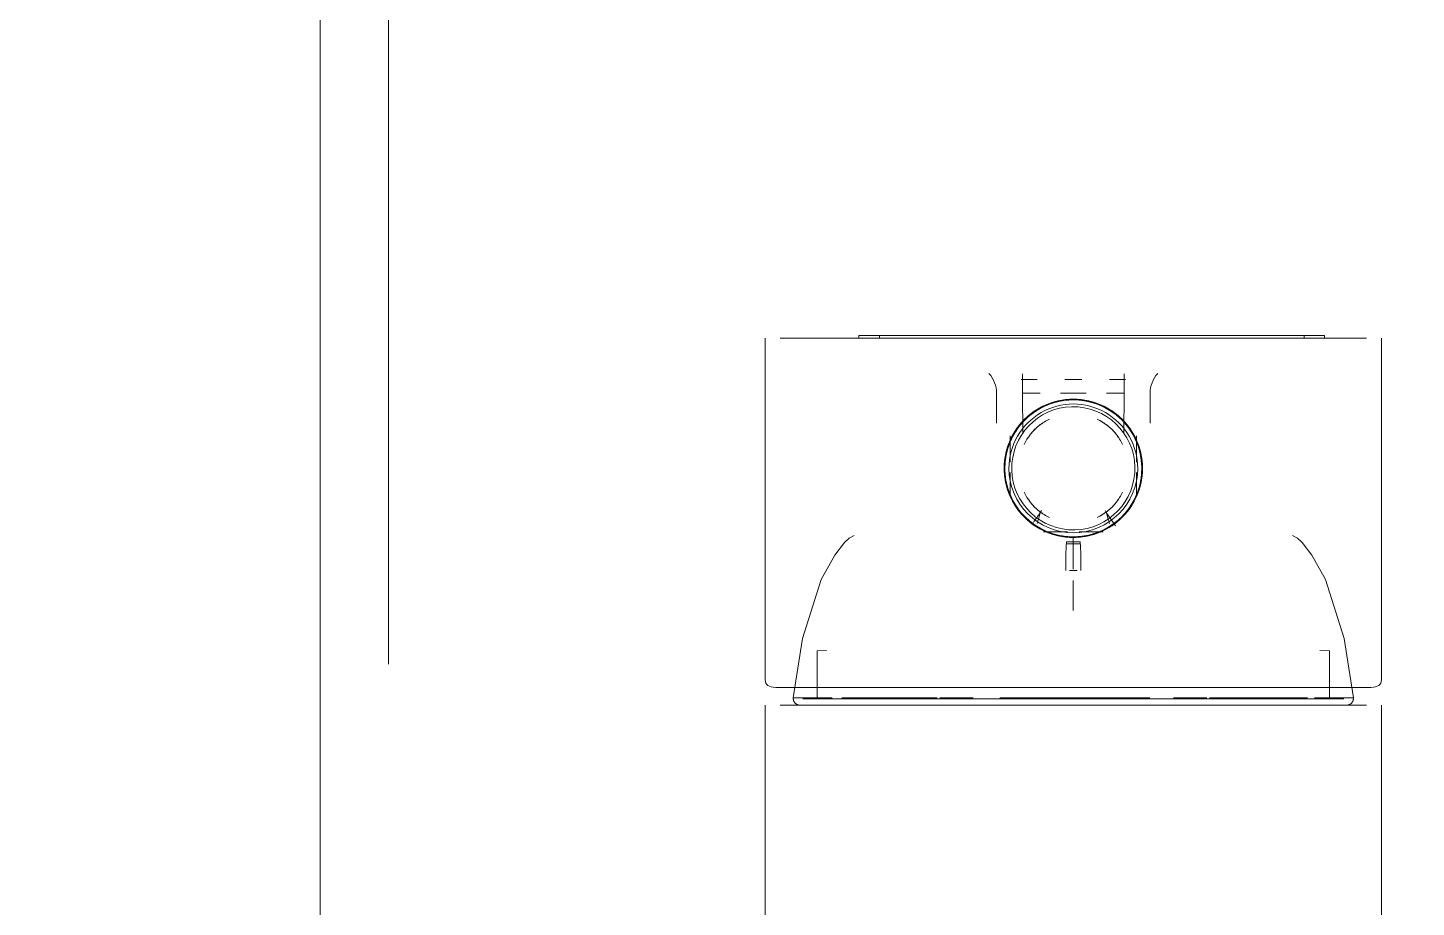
# Model space of a CAD drawing. Header units: millimetres. Extents: x -11245 to 24889, y -43080 to -3800.
# Drawn here: x -7421 to -7319.6, y -15152.4 to -15088.2 of the extents above; entities that cross this region are included whole.
import ezdxf

# ---------------------------------------------------------------- set-up
doc = ezdxf.new("R2010")
doc.units = ezdxf.units.MM
for name, color, linetype, lineweight in [('A-GENM', 13, 'Continuous', 9), ('A-GLAZ', 151, 'Continuous', 9), ('G-IMPT', 8, 'Continuous', 9)]:
    doc.layers.add(name, color=color, linetype=linetype, lineweight=lineweight)
pattern_1 = [(270, (17889.65, -7594.62), (203.2, -812.8), [33.528, -576.072, 33.528, -3827.272]), (270, (17889.65, -7594.62), (203.2, -812.8), [-643.128, -576.072, 33.528, -1185.672, -2032]), (270, (17889.65, -7594.62), (203.2, -812.8), [-2438.4, 33.528, -576.072, 33.528, -1388.872]), (270, (17889.65, -7594.62), (203.2, -812.8), [-3081.528, -372.872, 33.528, -982.472]), (30, (17991.25, -7899.42), (602.3054, 582.3764), [33.528, -576.072, 33.528, -3827.272]), (30, (17991.25, -7899.42), (602.3054, 582.3764), [-643.128, -576.072, 33.528, -1185.672, -2032]), (30, (17991.25, -7899.42), (602.3054, 582.3764), [-2438.4, 33.528, -576.072, 33.528, -1388.872]), (30, (17991.25, -7899.42), (602.3054, 582.3764), [-3081.528, -372.872, 33.528, -982.472]), (150, (18397.65, -8001.02), (-805.5054, 230.4236), [33.528, -576.072, 33.528, -3827.272]), (150, (18397.65, -8001.02), (-805.5054, 230.4236), [-643.128, -576.072, 33.528, -1185.672, -2032]), (150, (18397.65, -8001.02), (-805.5054, 230.4236), [-2438.4, 33.528, -576.072, 33.528, -1388.872]), (150, (18397.65, -8001.02), (-805.5054, 230.4236), [-3081.528, -372.872, 33.528, -982.472])]

# ---------------------------------------------------------------- blocks, each defined once
blk = doc.blocks.new('CRT_JAN_Correr_Vidro e Madeira_4 Folhas - 220x90 cm p 120-4292420-PONTOS HIDRÁULICOS TÉRREO')
at = {"layer": 'A-GLAZ'}
blk.add_line((541.81, 240), (36.81, 240), dxfattribs=at)
blk = doc.blocks.new('CRT_MGN_COZ_Fogão a lenha completo - CRT_MGN_COZ_Fogão a lenha completo-5005769-PONTOS HIDRÁULICOS TÉRREO')
at = {"layer": 'A-GENM'}
h = blk.add_hatch(dxfattribs=at)
h.set_pattern_fill('FP_4', color=256, style=0, pattern_type=2)
h.set_pattern_definition(pattern_1)
h.paths.add_polyline_path([(1410, -278.26), (1410, -340), (4000, -340), (4000, 350), (1410, 350), (1410, -98.09)])
h.paths.add_polyline_path([(2256.92, 82.07), (2257.89, 154.75), (2260.73, 164.13), (2265.35, 172.78), (2271.57, 180.36), (2281.92, 188.3), (2297.17, 194.04), (2306.92, 195), (3106.68, 194.04), (3116.06, 191.19), (3124.7, 186.57), (3132.28, 180.36), (3140.23, 170), (3145.96, 154.75), (3146.92, 145), (3145.96, -154.75), (3143.12, -164.13), (3138.5, -172.78), (3132.28, -180.36), (3121.92, -188.3), (3106.68, -194.04), (3096.92, -195), (2713.98, -195), (2714.86, -227.48), (2752, -228.6), (2752, -271.4), (2715.49, -272.5), (2704.47, -271.8), (2700, -271.4), (2691.64, -270.38), (2681.51, -262.34), (2677.61, -249.66), (2683.06, -235.86), (2686.51, -233.22), (2684.53, -195), (2297.17, -194.04), (2287.79, -191.19), (2279.15, -186.57), (2271.57, -180.36), (2263.62, -170), (2257.89, -154.75), (2256.92, -145), (2256.92, -90)])
h.paths.add_polyline_path([(2690.34, -257.95), (2692.31, -259.77), (2690.54, -258.19)])
h.paths.add_polyline_path([(2707.49, -259.85), (2709.77, -257.69), (2708.06, -259.2), (2707.5, -259.82)])
h.paths.add_polyline_path([(2711.85, -251.67), (2712.61, -250.83), (2712.11, -251.06)])
h.paths.add_polyline_path([(2752.46, -243.39), (2753.3, -228.27), (2753.85, -227.5), (2778.8, -228.6), (2778.8, -271.4), (2753.3, -271.4), (2752.46, -243.61)])
h.paths.add_polyline_path([(2775.92, -243.86), (2776.8, -243.95), (2776.13, -243.83)])
h.paths.add_polyline_path([(2777.69, -250), (2778.8, -250), (2778.8, -248.35)])
h.paths.add_polyline_path([(2776.53, -246.31), (2776.8, -247.14), (2776.8, -246.35)])
h.paths.add_polyline_path([(2776.8, -251.42), (2776.8, -251.87), (2778.12, -251.57)])
at = {"layer": 'G-IMPT'}
for p, q in [((3096.92, -195), (2713.98, -195)), ((2752, -227.5), (2725, -227.5)), ((2778.8, -227.5), (2753.87, -227.5)), ((2752, -228.6), (2752, -250)), ((2753.3, -250), (2753.3, -228.27)), ((2778.8, -228.6), (2778.8, -250)), ((2753.3, -235.55), (2753.3, -230.03)), ((2755.96, -231.3), (2752.46, -231.3)), ((2756, -231.98), (2755.96, -231.3)), ((2778.8, -234.35), (2779, -234.35)), ((2778.8, -234.35), (2779, -234.35)), ((2779, -235.84), (2778.8, -235.84)), ((2779, -235.84), (2779, -266.86)), ((2752.46, -250), (2752.46, -236.78)), ((2753.3, -246.85), (2753.3, -239.31)), ((2772.61, -244.4), (2774.81, -244.4)), ((2752.46, -245.33), (2752.46, -250)), ((2767.25, -245.4), (2768.99, -245.4)), ((2769.75, -245.4), (2771.68, -245.4)), ((2771.81, -246.32), (2774.8, -246.29)), ((2774.8, -246.29), (2776.21, -246.29)), ((2774.8, -247.59), (2774.8, -246.29)), ((2775.8, -247.37), (2775.8, -246.18)), ((2764.67, -249.58), (2764.67, -247.82)), ((2778.8, -251.65), (2778.8, -248.35)), ((2774.8, -250.94), (2774.8, -249.06)), ((2752, -250), (2752, -271.4)), ((2752.46, -250), (2752.46, -254.67)), ((2752.46, -263.22), (2752.46, -250)), ((2753.3, -271.73), (2753.3, -250)), ((2761.84, -250), (2761.84, -249.72)), ((2761.84, -250.28), (2761.84, -250)), ((2775.8, -250.61), (2775.8, -249.39)), ((2778.8, -250), (2778.8, -271.4)), ((2764.67, -252.18), (2764.67, -250.42)), ((2765.09, -253.09), (2766.08, -252.4)), ((2766.23, -252.33), (2766.08, -252.4)), ((2774.8, -253.71), (2774.8, -252.41)), ((2753.3, -260.69), (2753.3, -253.15)), ((2775.8, -253.82), (2775.8, -252.63)), ((2774.8, -253.71), (2771.81, -253.68)), ((2776.21, -253.71), (2774.8, -253.71)), ((2767.25, -254.6), (2768.99, -254.6)), ((2769.75, -254.6), (2771.68, -254.6)), ((2774.81, -255.6), (2772.61, -255.6)), ((2753.3, -269.97), (2753.3, -264.45)), ((2778.8, -266.86), (2779, -266.86)), ((2755.96, -268.7), (2756, -268)), ((2778.8, -268.35), (2779, -268.35)), ((2778.8, -268.35), (2779, -268.35)), ((2752.46, -268.7), (2755.96, -268.7)), ((2725, -272.5), (2752, -272.5)), ((2753.87, -272.5), (2778.8, -272.5))]:
    blk.add_line(p, q, dxfattribs=at)
at = {"layer": 'G-IMPT', "flags": 128}
for points in [[(2752, -230.05), (2752, -230.03), (2752, -230.01), (2752, -229.99), (2752.01, -229.97), (2752.01, -229.95), (2752.01, -229.93), (2752.02, -229.91), (2752.03, -229.89), (2752.03, -229.87), (2752.04, -229.85), (2752.05, -229.84), (2752.06, -229.82), (2752.07, -229.8), (2752.08, -229.78), (2752.09, -229.77), (2752.1, -229.75), (2752.11, -229.73), (2752.12, -229.72), (2752.14, -229.7), (2752.15, -229.69), (2752.17, -229.68), (2752.18, -229.66), (2752.2, -229.65), (2752.21, -229.64), (2752.23, -229.63), (2752.25, -229.62), (2752.26, -229.61), (2752.28, -229.6), (2752.3, -229.59), (2752.32, -229.58), (2752.34, -229.58), (2752.36, -229.57), (2752.38, -229.56), (2752.4, -229.56), (2752.42, -229.56), (2752.43, -229.55), (2752.45, -229.55), (2752.47, -229.55), (2752.49, -229.55), (2752.51, -229.55), (2752.53, -229.55), (2752.55, -229.55)], [(2752, -230.67), (2752, -230.49), (2752, -230.34), (2752, -230.22), (2752, -230.13), (2752, -230.07), (2752, -230.05)], [(2752, -230.05), (2752, -230.06), (2752, -230.11), (2752, -230.19), (2752, -230.3), (2752, -230.45), (2752, -230.62), (2752, -230.83), (2752, -231.06), (2752, -231.33), (2752, -231.62), (2752, -231.95), (2752, -232.3), (2752, -232.69), (2752, -233.1), (2752, -233.53), (2752, -234), (2752, -234.49), (2752, -235), (2752, -235.54), (2752, -236.1), (2752, -236.68), (2752, -237.29), (2752, -237.91), (2752, -238.56), (2752, -239.22), (2752, -239.9), (2752, -240.6), (2752, -241.31), (2752, -242.03), (2752, -242.77), (2752, -243.52), (2752, -244.28), (2752, -245.05), (2752, -245.83), (2752, -246.61), (2752, -247.4), (2752, -248.19), (2752, -248.99), (2752, -249.78), (2752, -250)], [(2764.4, -234), (2764.19, -233.64), (2763.89, -233.3), (2762.97, -232.58), (2761.18, -231.59), (2756.88, -230.23), (2752.55, -229.55)], [(2774.3, -249.88), (2774.29, -249.68), (2774.27, -249.48), (2774.25, -249.28), (2774.22, -249.09), (2774.18, -248.89), (2774.13, -248.7), (2774.07, -248.5), (2774.01, -248.31), (2773.94, -248.13), (2773.86, -247.94), (2773.77, -247.76), (2773.68, -247.59), (2773.58, -247.41), (2773.47, -247.24), (2773.36, -247.08), (2773.24, -246.92), (2773.11, -246.76), (2772.98, -246.61), (2772.84, -246.47), (2772.7, -246.33), (2772.55, -246.2), (2772.39, -246.07), (2772.23, -245.95), (2772.07, -245.84), (2771.9, -245.73), (2771.73, -245.63), (2771.55, -245.54), (2771.37, -245.45), (2771.19, -245.37), (2771, -245.3), (2770.81, -245.23), (2770.62, -245.18), (2770.42, -245.13), (2770.23, -245.09), (2770.03, -245.05), (2769.83, -245.03), (2769.63, -245.01), (2769.43, -245), (2769.23, -245), (2769.03, -245.01), (2768.84, -245.02), (2768.64, -245.04), (2768.44, -245.07), (2768.24, -245.11), (2768.05, -245.16), (2767.86, -245.21), (2767.67, -245.27), (2767.48, -245.34), (2767.29, -245.42), (2767.11, -245.5), (2766.93, -245.6), (2766.76, -245.69), (2766.59, -245.8), (2766.42, -245.91), (2766.26, -246.03), (2766.11, -246.15), (2765.95, -246.28), (2765.81, -246.42), (2765.67, -246.56), (2765.53, -246.71), (2765.4, -246.87), (2765.28, -247.02), (2765.17, -247.19), (2765.06, -247.35), (2764.96, -247.53), (2764.86, -247.7), (2764.77, -247.88), (2764.69, -248.06), (2764.62, -248.25), (2764.55, -248.44), (2764.49, -248.63), (2764.44, -248.82), (2764.4, -249.02), (2764.36, -249.21), (2764.33, -249.41), (2764.32, -249.61), (2764.3, -249.81), (2764.3, -250.01), (2764.3, -250.06)], [(2752, -250), (2752, -250.8), (2752, -251.59), (2752, -252.39), (2752, -253.18), (2752, -253.96), (2752, -254.74), (2752, -255.51), (2752, -256.28), (2752, -257.03), (2752, -257.77), (2752, -258.5), (2752, -259.21), (2752, -259.91), (2752, -260.6), (2752, -261.27), (2752, -261.92), (2752, -262.55), (2752, -263.16), (2752, -263.75), (2752, -264.31), (2752, -264.86), (2752, -265.38), (2752, -265.87), (2752, -266.34), (2752, -266.79), (2752, -267.21), (2752, -267.6), (2752, -267.96), (2752, -268.29), (2752, -268.6), (2752, -268.87), (2752, -269.11), (2752, -269.33), (2752, -269.51), (2752, -269.66), (2752, -269.78), (2752, -269.87), (2752, -269.93), (2752, -269.95)], [(2763.79, -249.5), (2763.79, -250), (2763.79, -250.5)], [(2764.3, -250.12), (2764.31, -250.32), (2764.33, -250.52), (2764.35, -250.72), (2764.38, -250.91), (2764.42, -251.11), (2764.47, -251.3), (2764.53, -251.5), (2764.59, -251.69), (2764.66, -251.87), (2764.74, -252.06), (2764.83, -252.24), (2764.92, -252.41), (2765.02, -252.59), (2765.13, -252.76), (2765.24, -252.92), (2765.36, -253.08), (2765.49, -253.24), (2765.62, -253.39), (2765.76, -253.53), (2765.9, -253.67), (2766.05, -253.8), (2766.21, -253.93), (2766.37, -254.05), (2766.53, -254.16), (2766.7, -254.27), (2766.87, -254.37), (2767.05, -254.46), (2767.23, -254.55), (2767.41, -254.63), (2767.6, -254.7), (2767.79, -254.77), (2767.98, -254.82), (2768.18, -254.87), (2768.37, -254.91), (2768.57, -254.95), (2768.77, -254.97), (2768.97, -254.99), (2769.17, -255), (2769.37, -255), (2769.57, -254.99), (2769.76, -254.98), (2769.96, -254.96), (2770.16, -254.93), (2770.36, -254.89), (2770.55, -254.84), (2770.74, -254.79), (2770.93, -254.73), (2771.12, -254.66), (2771.31, -254.58), (2771.49, -254.5), (2771.67, -254.4), (2771.84, -254.31), (2772.01, -254.2), (2772.18, -254.09), (2772.34, -253.97), (2772.49, -253.85), (2772.65, -253.72), (2772.79, -253.58), (2772.93, -253.44), (2773.07, -253.29), (2773.2, -253.13), (2773.32, -252.98), (2773.43, -252.81), (2773.54, -252.65), (2773.64, -252.47), (2773.74, -252.3), (2773.83, -252.12), (2773.91, -251.94), (2773.98, -251.75), (2774.05, -251.56), (2774.11, -251.37), (2774.16, -251.18), (2774.2, -250.98), (2774.24, -250.79), (2774.27, -250.59), (2774.28, -250.39), (2774.3, -250.19), (2774.3, -249.99), (2774.3, -249.94)], [(2764.4, -266), (2764.19, -266.36), (2763.89, -266.7), (2762.97, -267.42), (2761.18, -268.41), (2756.88, -269.77), (2752.55, -270.45)], [(2752, -269.95), (2752, -269.94), (2752, -269.89), (2752, -269.81), (2752, -269.7), (2752, -269.55), (2752, -269.38)], [(2752.55, -270.45), (2752.53, -270.45), (2752.51, -270.45), (2752.49, -270.45), (2752.47, -270.45), (2752.45, -270.45), (2752.43, -270.45), (2752.41, -270.44), (2752.39, -270.44), (2752.37, -270.43), (2752.35, -270.43), (2752.33, -270.42), (2752.31, -270.42), (2752.29, -270.41), (2752.28, -270.4), (2752.26, -270.39), (2752.24, -270.38), (2752.22, -270.37), (2752.21, -270.36), (2752.19, -270.34), (2752.18, -270.33), (2752.16, -270.32), (2752.15, -270.31), (2752.13, -270.29), (2752.12, -270.28), (2752.11, -270.26), (2752.09, -270.24), (2752.08, -270.23), (2752.07, -270.21), (2752.06, -270.19), (2752.05, -270.18), (2752.04, -270.16), (2752.04, -270.14), (2752.03, -270.12), (2752.02, -270.1), (2752.02, -270.08), (2752.01, -270.06), (2752.01, -270.04), (2752.01, -270.02), (2752, -270), (2752, -269.98), (2752, -269.96), (2752, -269.95)]]:
    blk.add_lwpolyline(points, dxfattribs=at)
at = {"layer": 'G-IMPT'}
for radius, start, end in [(5.05, 90, 270), (5, 0.6846, 180), (4.7, 90, 270), (5, 90, 102.8571), (5.05, 270, 90), (5, 0, 90), (4.7, 270, 90), (4.5, 1.3693, 181.3693), (5, 167.1429, 180), (5, 181.3693, 0.6846), (5, 180, 192.8571), (4.5, 181.3693, 1.3693), (5, 270, 360), (5, 257.1429, 270)]:
    blk.add_arc((2769.3, -250), radius, start, end, dxfattribs=at)
for centre, major_axis, ratio, start_param, end_param in [((2761.8, -249.5), (-2, 0), 0.026221, 3.21501, 4.691115), ((2706.65, -250), (0, 114.55), 0.5, 4.707974, 4.716804), ((2761.8, -250.5), (2, 0), 0.026221, 4.733663, 6.209768)]:
    blk.add_ellipse(centre, major_axis=major_axis, ratio=ratio, start_param=start_param, end_param=end_param, dxfattribs=at)
for points in [[(2753.3, -228.27), (2753.3, -227.76), (2753.49, -227.51), (2753.85, -227.5)], [(2752.55, -232.38), (2752.55, -231.91), (2752.55, -231.09), (2752.55, -230.23), (2752.55, -229.68), (2752.55, -229.48), (2752.55, -229.68), (2752.55, -230.23), (2752.55, -231.09), (2752.55, -231.91), (2752.55, -232.38)], [(2779, -234.35), (2779, -234.35), (2779, -234.94), (2779, -235.84)], [(2779, -235.84), (2779, -234.94), (2779, -234.35), (2779, -234.35)], [(2774.81, -244.4), (2775.28, -244.39), (2775.84, -244.2), (2776.22, -243.84)], [(2752.46, -250), (2752.46, -248.64), (2752.46, -247.22), (2752.46, -245.8)], [(2765.7, -248.26), (2765.83, -247.99), (2766.15, -247.48), (2766.79, -246.85), (2767.3, -246.53), (2767.56, -246.4)], [(2772.9, -248.26), (2772.77, -247.99), (2772.45, -247.48), (2771.81, -246.85), (2771.3, -246.53), (2771.04, -246.4)], [(2765.27, -247.36), (2765.52, -247.43), (2765.8, -247.51), (2766.08, -247.6)], [(2766.23, -247.67), (2766.18, -247.65), (2766.13, -247.63), (2766.08, -247.6)], [(2763.79, -249.5), (2763.8, -249.5), (2763.83, -249.5), (2763.89, -249.49), (2763.93, -249.49)], [(2763.93, -250.51), (2763.89, -250.51), (2763.83, -250.5), (2763.8, -250.5), (2763.79, -250.5)], [(2766.08, -252.4), (2765.8, -252.49), (2765.52, -252.57), (2765.27, -252.64)], [(2767.56, -253.6), (2767.29, -253.47), (2766.78, -253.15), (2766.15, -252.51), (2765.83, -252), (2765.7, -251.74)], [(2771.04, -253.6), (2771.31, -253.47), (2771.82, -253.15), (2772.45, -252.51), (2772.77, -252), (2772.9, -251.74)], [(2776.22, -256.16), (2775.84, -255.8), (2775.28, -255.61), (2774.81, -255.6)], [(2752.55, -267.62), (2752.55, -268.09), (2752.55, -268.91), (2752.55, -269.77), (2752.55, -270.32), (2752.55, -270.52), (2752.55, -270.32), (2752.55, -269.77), (2752.55, -268.91), (2752.55, -268.09), (2752.55, -267.62)], [(2779, -268.35), (2779, -268.35), (2779, -267.76), (2779, -266.86)], [(2779, -266.86), (2779, -267.76), (2779, -268.35), (2779, -268.35)], [(2753.85, -272.5), (2753.49, -272.49), (2753.3, -272.24), (2753.3, -271.73)]]:
    blk.add_open_spline(points, degree=3, dxfattribs=at)
for points, knots in [([(2752.46, -236.67), (2752.46, -236.56), (2752.46, -235.92), (2752.46, -234.84), (2752.46, -233.54), (2752.46, -232.06), (2752.46, -230.79), (2752.46, -230.09), (2752.46, -230.38), (2752.46, -231.36), (2752.46, -232.81), (2752.46, -234.8), (2752.46, -237.28), (2752.46, -240.08), (2752.46, -243.2), (2752.46, -246.65), (2752.46, -248.91), (2752.46, -250)], [-0.7640579, -0.7640579, -0.7640579, -0.7640579, -0.7569444, -0.7222222, -0.6875, -0.6527778, -0.5833333, -0.5138889, -0.4444444, -0.3888889, -0.3333333, -0.2777778, -0.2222222, -0.1666667, -0.1111111, -0.0555556, 0, 0, 0, 0]), ([(2752.55, -233.09), (2752.55, -233.35), (2752.55, -234.17), (2752.55, -236.27), (2752.55, -238.45), (2752.55, -240.05)], [0.6867242, 0.6867242, 0.6867242, 0.6867242, 0.7083333, 0.75, 0.8333333, 0.8333333, 0.8333333, 0.8333333]), ([(2752.55, -240.26), (2752.55, -241), (2752.55, -241.81), (2752.55, -242.64), (2752.55, -242.69)], [0.8370641, 0.8370641, 0.8370641, 0.8370641, 0.875, 0.87779807, 0.87779807, 0.87779807, 0.87779807]), ([(2752.55, -244.63), (2752.55, -244.78), (2752.55, -246.62), (2752.55, -248.43), (2752.55, -250)], [0.90959258, 0.90959258, 0.90959258, 0.90959258, 0.91666667, 1, 1, 1, 1]), ([(2769.3, -244.95), (2768.72, -244.95), (2767.6, -245.14), (2765.92, -246.07), (2764.6, -247.73), (2764.25, -249.23), (2764.25, -250)], [-1, -1, -1, -1, -0.785714, -0.571429, -0.285714, 0, 0, 0, 0]), ([(2769.3, -244.95), (2769.68, -244.95), (2770.44, -245.04), (2771.51, -245.41), (2772.32, -245.92), (2772.88, -246.42), (2773.38, -246.98), (2773.89, -247.79), (2774.26, -248.86), (2774.35, -249.62), (2774.35, -250)], [-1, -1, -1, -1, -0.857143, -0.714286, -0.571429, -0.5, -0.428571, -0.285714, -0.142857, 0, 0, 0, 0]), ([(2766.08, -247.6), (2766.01, -247.55), (2765.82, -247.41), (2765.57, -247.24), (2765.4, -247.13), (2765.34, -247.08)], [-1, -1, -1, -1, -0.9, -0.75, -0.65, -0.65, -0.65, -0.65]), ([(2765.7, -248.26), (2765.83, -248), (2766.31, -247.23), (2767.03, -246.66), (2767.56, -246.4)], [-0.7142857, -0.7142857, -0.7142857, -0.7142857, -0.5714286, -0.2857143, -0.2857143, -0.2857143, -0.2857143]), ([(2772.9, -248.26), (2772.77, -248), (2772.29, -247.23), (2771.57, -246.66), (2771.04, -246.4)], [-0.7142857, -0.7142857, -0.7142857, -0.7142857, -0.5714286, -0.2857143, -0.2857143, -0.2857143, -0.2857143]), ([(2752.46, -250), (2752.46, -251.36), (2752.46, -254.2), (2752.46, -258.45), (2752.46, -261.45), (2752.46, -263.69), (2752.46, -265.16), (2752.46, -266.46), (2752.46, -267.94), (2752.46, -269.21), (2752.46, -269.91), (2752.46, -269.62), (2752.46, -268.64), (2752.46, -267.19), (2752.46, -265.37), (2752.46, -263.96), (2752.46, -263.32)], [-1, -1, -1, -1, -0.9305556, -0.8611111, -0.7916667, -0.7569444, -0.7222222, -0.6875, -0.6527778, -0.5833333, -0.5138889, -0.4444444, -0.3888889, -0.3333333, -0.2777778, -0.2361863, -0.2361863, -0.2361863, -0.2361863]), ([(2752.46, -254.25), (2752.46, -253.95), (2752.46, -252.52), (2752.46, -251.09), (2752.46, -250)], [-0.06999924, -0.06999924, -0.06999924, -0.06999924, -0.05555556, 0, 0, 0, 0]), ([(2752.55, -250), (2752.55, -251.57), (2752.55, -253.46), (2752.55, -255.37), (2752.55, -255.58)], [0, 0, 0, 0, 0.08333333, 0.09396138, 0.09396138, 0.09396138, 0.09396138]), ([(2761.11, -250), (2760.9, -250), (2760.18, -250), (2759.44, -250), (2758.92, -250)], [-0.6796761, -0.6796761, -0.6796761, -0.6796761, -0.625, -0.5, -0.5, -0.5, -0.5]), ([(2764.31, -250), (2764.21, -250), (2763.99, -250), (2763.63, -250), (2763.31, -250), (2762.98, -250), (2762.53, -250), (2762.17, -250), (2761.94, -250)], [-0.984786, -0.984786, -0.984786, -0.984786, -0.9375, -0.90625, -0.875, -0.84375, -0.8125, -0.75, -0.75, -0.75, -0.75]), ([(2764.25, -250), (2764.25, -250.58), (2764.44, -251.7), (2765.37, -253.38), (2767.03, -254.7), (2768.53, -255.05), (2769.3, -255.05)], [-1, -1, -1, -1, -0.785714, -0.571429, -0.285714, 0, 0, 0, 0]), ([(2774.35, -250), (2774.35, -250.38), (2774.26, -251.14), (2773.89, -252.21), (2773.38, -253.02), (2772.88, -253.58), (2772.32, -254.08), (2771.51, -254.59), (2770.44, -254.96), (2769.68, -255.05), (2769.3, -255.05)], [-1, -1, -1, -1, -0.857143, -0.714286, -0.571429, -0.5, -0.428571, -0.285714, -0.142857, 0, 0, 0, 0]), ([(2767.56, -253.6), (2767.3, -253.47), (2766.53, -252.99), (2765.96, -252.27), (2765.7, -251.74)], [-0.7142857, -0.7142857, -0.7142857, -0.7142857, -0.5714286, -0.2857143, -0.2857143, -0.2857143, -0.2857143]), ([(2771.04, -253.6), (2771.3, -253.47), (2772.07, -252.99), (2772.64, -252.27), (2772.9, -251.74)], [-0.7142857, -0.7142857, -0.7142857, -0.7142857, -0.5714286, -0.2857143, -0.2857143, -0.2857143, -0.2857143]), ([(2752.55, -257.31), (2752.55, -257.36), (2752.55, -258.19), (2752.55, -259), (2752.55, -259.74)], [0.12220193, 0.12220193, 0.12220193, 0.12220193, 0.125, 0.1629359, 0.1629359, 0.1629359, 0.1629359]), ([(2752.55, -259.95), (2752.55, -261.55), (2752.55, -263.73), (2752.55, -265.9), (2752.55, -266.77), (2752.55, -267.09)], [0.1666667, 0.1666667, 0.1666667, 0.1666667, 0.25, 0.2916667, 0.3180954, 0.3180954, 0.3180954, 0.3180954])]:
    blk.add_open_spline(points, degree=3, knots=knots, dxfattribs=at)
blk = doc.blocks.new('CRT_MGN_COZ_Fogão a lenha completo - CRT_MGN_COZ_Fogão a lenha completo-V23-PONTOS HIDRÁULICOS TÉRREO')
at = {"layer": 'A-GENM'}
h = blk.add_hatch(dxfattribs=at)
h.set_pattern_fill('FP_4', color=256, style=0, pattern_type=2)
h.set_pattern_definition(pattern_1)
h.paths.add_polyline_path([(1410, -278.26), (1410, -340), (4000, -340), (4000, 350), (1410, 350), (1410, -98.09)])
h.paths.add_polyline_path([(2256.92, 82.07), (2257.89, 154.75), (2260.73, 164.13), (2265.35, 172.78), (2271.57, 180.36), (2281.92, 188.3), (2297.17, 194.04), (2306.92, 195), (3106.68, 194.04), (3116.06, 191.19), (3124.7, 186.57), (3132.28, 180.36), (3140.23, 170), (3145.96, 154.75), (3146.92, 145), (3145.96, -154.75), (3143.12, -164.13), (3138.5, -172.78), (3132.28, -180.36), (3121.92, -188.3), (3106.68, -194.04), (3096.92, -195), (2713.98, -195), (2714.86, -227.48), (2752, -228.6), (2752, -271.4), (2715.49, -272.5), (2704.47, -271.8), (2700, -271.4), (2691.64, -270.38), (2681.51, -262.34), (2677.61, -249.66), (2683.06, -235.86), (2686.51, -233.22), (2684.53, -195), (2297.17, -194.04), (2287.79, -191.19), (2279.15, -186.57), (2271.57, -180.36), (2263.62, -170), (2257.89, -154.75), (2256.92, -145), (2256.92, -90)])
h.paths.add_polyline_path([(2690.34, -257.95), (2692.31, -259.77), (2690.54, -258.19)])
h.paths.add_polyline_path([(2707.49, -259.85), (2709.77, -257.69), (2708.06, -259.2), (2707.5, -259.82)])
h.paths.add_polyline_path([(2711.85, -251.67), (2712.61, -250.83), (2712.11, -251.06)])
h.paths.add_polyline_path([(2752.46, -243.39), (2753.3, -228.27), (2753.85, -227.5), (2778.8, -228.6), (2778.8, -271.4), (2753.3, -271.4), (2752.46, -243.61)])
h.paths.add_polyline_path([(2775.92, -243.86), (2776.8, -243.95), (2776.13, -243.83)])
h.paths.add_polyline_path([(2777.69, -250), (2778.8, -250), (2778.8, -248.35)])
h.paths.add_polyline_path([(2776.53, -246.31), (2776.8, -247.14), (2776.8, -246.35)])
h.paths.add_polyline_path([(2776.8, -251.42), (2776.8, -251.87), (2778.12, -251.57)])
at = {"layer": 'G-IMPT'}
for p, q in [((3096.92, -195), (2713.98, -195)), ((2752, -227.5), (2725, -227.5)), ((2778.8, -227.5), (2753.87, -227.5)), ((2752, -228.6), (2752, -250)), ((2753.3, -250), (2753.3, -228.27)), ((2778.8, -228.6), (2778.8, -250)), ((2753.3, -235.55), (2753.3, -230.03)), ((2755.96, -231.3), (2752.46, -231.3)), ((2756, -231.98), (2755.96, -231.3)), ((2778.8, -234.35), (2779, -234.35)), ((2778.8, -234.35), (2779, -234.35)), ((2779, -235.84), (2778.8, -235.84)), ((2779, -235.84), (2779, -266.86)), ((2752.46, -250), (2752.46, -236.78)), ((2753.3, -246.85), (2753.3, -239.31)), ((2772.61, -244.4), (2774.81, -244.4)), ((2752.46, -245.33), (2752.46, -250)), ((2767.25, -245.4), (2768.99, -245.4)), ((2769.75, -245.4), (2771.68, -245.4)), ((2771.81, -246.32), (2774.8, -246.29)), ((2774.8, -246.29), (2776.21, -246.29)), ((2774.8, -247.59), (2774.8, -246.29)), ((2775.8, -247.37), (2775.8, -246.18)), ((2764.67, -249.58), (2764.67, -247.82)), ((2778.8, -251.65), (2778.8, -248.35)), ((2774.8, -250.94), (2774.8, -249.06)), ((2752, -250), (2752, -271.4)), ((2752.46, -250), (2752.46, -254.67)), ((2752.46, -263.22), (2752.46, -250)), ((2753.3, -271.73), (2753.3, -250)), ((2761.84, -250), (2761.84, -249.72)), ((2761.84, -250.28), (2761.84, -250)), ((2775.8, -250.61), (2775.8, -249.39)), ((2778.8, -250), (2778.8, -271.4)), ((2764.67, -252.18), (2764.67, -250.42)), ((2765.09, -253.09), (2766.08, -252.4)), ((2766.23, -252.33), (2766.08, -252.4)), ((2774.8, -253.71), (2774.8, -252.41)), ((2753.3, -260.69), (2753.3, -253.15)), ((2775.8, -253.82), (2775.8, -252.63)), ((2774.8, -253.71), (2771.81, -253.68)), ((2776.21, -253.71), (2774.8, -253.71)), ((2767.25, -254.6), (2768.99, -254.6)), ((2769.75, -254.6), (2771.68, -254.6)), ((2774.81, -255.6), (2772.61, -255.6)), ((2753.3, -269.97), (2753.3, -264.45)), ((2778.8, -266.86), (2779, -266.86)), ((2755.96, -268.7), (2756, -268)), ((2778.8, -268.35), (2779, -268.35)), ((2778.8, -268.35), (2779, -268.35)), ((2752.46, -268.7), (2755.96, -268.7)), ((2725, -272.5), (2752, -272.5)), ((2753.87, -272.5), (2778.8, -272.5))]:
    blk.add_line(p, q, dxfattribs=at)
at = {"layer": 'G-IMPT', "flags": 128}
for points in [[(2752, -230.05), (2752, -230.03), (2752, -230.01), (2752, -229.99), (2752.01, -229.97), (2752.01, -229.95), (2752.01, -229.93), (2752.02, -229.91), (2752.03, -229.89), (2752.03, -229.87), (2752.04, -229.85), (2752.05, -229.84), (2752.06, -229.82), (2752.07, -229.8), (2752.08, -229.78), (2752.09, -229.77), (2752.1, -229.75), (2752.11, -229.73), (2752.12, -229.72), (2752.14, -229.7), (2752.15, -229.69), (2752.17, -229.68), (2752.18, -229.66), (2752.2, -229.65), (2752.21, -229.64), (2752.23, -229.63), (2752.25, -229.62), (2752.26, -229.61), (2752.28, -229.6), (2752.3, -229.59), (2752.32, -229.58), (2752.34, -229.58), (2752.36, -229.57), (2752.38, -229.56), (2752.4, -229.56), (2752.42, -229.56), (2752.43, -229.55), (2752.45, -229.55), (2752.47, -229.55), (2752.49, -229.55), (2752.51, -229.55), (2752.53, -229.55), (2752.55, -229.55)], [(2752, -230.67), (2752, -230.49), (2752, -230.34), (2752, -230.22), (2752, -230.13), (2752, -230.07), (2752, -230.05)], [(2752, -230.05), (2752, -230.06), (2752, -230.11), (2752, -230.19), (2752, -230.3), (2752, -230.45), (2752, -230.62), (2752, -230.83), (2752, -231.06), (2752, -231.33), (2752, -231.62), (2752, -231.95), (2752, -232.3), (2752, -232.69), (2752, -233.1), (2752, -233.53), (2752, -234), (2752, -234.49), (2752, -235), (2752, -235.54), (2752, -236.1), (2752, -236.68), (2752, -237.29), (2752, -237.91), (2752, -238.56), (2752, -239.22), (2752, -239.9), (2752, -240.6), (2752, -241.31), (2752, -242.03), (2752, -242.77), (2752, -243.52), (2752, -244.28), (2752, -245.05), (2752, -245.83), (2752, -246.61), (2752, -247.4), (2752, -248.19), (2752, -248.99), (2752, -249.78), (2752, -250)], [(2764.4, -234), (2764.19, -233.64), (2763.89, -233.3), (2762.97, -232.58), (2761.18, -231.59), (2756.88, -230.23), (2752.55, -229.55)], [(2774.3, -249.88), (2774.29, -249.68), (2774.27, -249.48), (2774.25, -249.28), (2774.22, -249.09), (2774.18, -248.89), (2774.13, -248.7), (2774.07, -248.5), (2774.01, -248.31), (2773.94, -248.13), (2773.86, -247.94), (2773.77, -247.76), (2773.68, -247.59), (2773.58, -247.41), (2773.47, -247.24), (2773.36, -247.08), (2773.24, -246.92), (2773.11, -246.76), (2772.98, -246.61), (2772.84, -246.47), (2772.7, -246.33), (2772.55, -246.2), (2772.39, -246.07), (2772.23, -245.95), (2772.07, -245.84), (2771.9, -245.73), (2771.73, -245.63), (2771.55, -245.54), (2771.37, -245.45), (2771.19, -245.37), (2771, -245.3), (2770.81, -245.23), (2770.62, -245.18), (2770.42, -245.13), (2770.23, -245.09), (2770.03, -245.05), (2769.83, -245.03), (2769.63, -245.01), (2769.43, -245), (2769.23, -245), (2769.03, -245.01), (2768.84, -245.02), (2768.64, -245.04), (2768.44, -245.07), (2768.24, -245.11), (2768.05, -245.16), (2767.86, -245.21), (2767.67, -245.27), (2767.48, -245.34), (2767.29, -245.42), (2767.11, -245.5), (2766.93, -245.6), (2766.76, -245.69), (2766.59, -245.8), (2766.42, -245.91), (2766.26, -246.03), (2766.11, -246.15), (2765.95, -246.28), (2765.81, -246.42), (2765.67, -246.56), (2765.53, -246.71), (2765.4, -246.87), (2765.28, -247.02), (2765.17, -247.19), (2765.06, -247.35), (2764.96, -247.53), (2764.86, -247.7), (2764.77, -247.88), (2764.69, -248.06), (2764.62, -248.25), (2764.55, -248.44), (2764.49, -248.63), (2764.44, -248.82), (2764.4, -249.02), (2764.36, -249.21), (2764.33, -249.41), (2764.32, -249.61), (2764.3, -249.81), (2764.3, -250.01), (2764.3, -250.06)], [(2752, -250), (2752, -250.8), (2752, -251.59), (2752, -252.39), (2752, -253.18), (2752, -253.96), (2752, -254.74), (2752, -255.51), (2752, -256.28), (2752, -257.03), (2752, -257.77), (2752, -258.5), (2752, -259.21), (2752, -259.91), (2752, -260.6), (2752, -261.27), (2752, -261.92), (2752, -262.55), (2752, -263.16), (2752, -263.75), (2752, -264.31), (2752, -264.86), (2752, -265.38), (2752, -265.87), (2752, -266.34), (2752, -266.79), (2752, -267.21), (2752, -267.6), (2752, -267.96), (2752, -268.29), (2752, -268.6), (2752, -268.87), (2752, -269.11), (2752, -269.33), (2752, -269.51), (2752, -269.66), (2752, -269.78), (2752, -269.87), (2752, -269.93), (2752, -269.95)], [(2763.79, -249.5), (2763.79, -250), (2763.79, -250.5)], [(2764.3, -250.12), (2764.31, -250.32), (2764.33, -250.52), (2764.35, -250.72), (2764.38, -250.91), (2764.42, -251.11), (2764.47, -251.3), (2764.53, -251.5), (2764.59, -251.69), (2764.66, -251.87), (2764.74, -252.06), (2764.83, -252.24), (2764.92, -252.41), (2765.02, -252.59), (2765.13, -252.76), (2765.24, -252.92), (2765.36, -253.08), (2765.49, -253.24), (2765.62, -253.39), (2765.76, -253.53), (2765.9, -253.67), (2766.05, -253.8), (2766.21, -253.93), (2766.37, -254.05), (2766.53, -254.16), (2766.7, -254.27), (2766.87, -254.37), (2767.05, -254.46), (2767.23, -254.55), (2767.41, -254.63), (2767.6, -254.7), (2767.79, -254.77), (2767.98, -254.82), (2768.18, -254.87), (2768.37, -254.91), (2768.57, -254.95), (2768.77, -254.97), (2768.97, -254.99), (2769.17, -255), (2769.37, -255), (2769.57, -254.99), (2769.76, -254.98), (2769.96, -254.96), (2770.16, -254.93), (2770.36, -254.89), (2770.55, -254.84), (2770.74, -254.79), (2770.93, -254.73), (2771.12, -254.66), (2771.31, -254.58), (2771.49, -254.5), (2771.67, -254.4), (2771.84, -254.31), (2772.01, -254.2), (2772.18, -254.09), (2772.34, -253.97), (2772.49, -253.85), (2772.65, -253.72), (2772.79, -253.58), (2772.93, -253.44), (2773.07, -253.29), (2773.2, -253.13), (2773.32, -252.98), (2773.43, -252.81), (2773.54, -252.65), (2773.64, -252.47), (2773.74, -252.3), (2773.83, -252.12), (2773.91, -251.94), (2773.98, -251.75), (2774.05, -251.56), (2774.11, -251.37), (2774.16, -251.18), (2774.2, -250.98), (2774.24, -250.79), (2774.27, -250.59), (2774.28, -250.39), (2774.3, -250.19), (2774.3, -249.99), (2774.3, -249.94)], [(2764.4, -266), (2764.19, -266.36), (2763.89, -266.7), (2762.97, -267.42), (2761.18, -268.41), (2756.88, -269.77), (2752.55, -270.45)], [(2752, -269.95), (2752, -269.94), (2752, -269.89), (2752, -269.81), (2752, -269.7), (2752, -269.55), (2752, -269.38)], [(2752.55, -270.45), (2752.53, -270.45), (2752.51, -270.45), (2752.49, -270.45), (2752.47, -270.45), (2752.45, -270.45), (2752.43, -270.45), (2752.41, -270.44), (2752.39, -270.44), (2752.37, -270.43), (2752.35, -270.43), (2752.33, -270.42), (2752.31, -270.42), (2752.29, -270.41), (2752.28, -270.4), (2752.26, -270.39), (2752.24, -270.38), (2752.22, -270.37), (2752.21, -270.36), (2752.19, -270.34), (2752.18, -270.33), (2752.16, -270.32), (2752.15, -270.31), (2752.13, -270.29), (2752.12, -270.28), (2752.11, -270.26), (2752.09, -270.24), (2752.08, -270.23), (2752.07, -270.21), (2752.06, -270.19), (2752.05, -270.18), (2752.04, -270.16), (2752.04, -270.14), (2752.03, -270.12), (2752.02, -270.1), (2752.02, -270.08), (2752.01, -270.06), (2752.01, -270.04), (2752.01, -270.02), (2752, -270), (2752, -269.98), (2752, -269.96), (2752, -269.95)]]:
    blk.add_lwpolyline(points, dxfattribs=at)
at = {"layer": 'G-IMPT'}
for radius, start, end in [(5.05, 90, 270), (5, 0.6846, 180), (4.7, 90, 270), (5, 90, 102.8571), (5.05, 270, 90), (5, 0, 90), (4.7, 270, 90), (4.5, 1.3693, 181.3693), (5, 167.1429, 180), (5, 181.3693, 0.6846), (5, 180, 192.8571), (4.5, 181.3693, 1.3693), (5, 270, 360), (5, 257.1429, 270)]:
    blk.add_arc((2769.3, -250), radius, start, end, dxfattribs=at)
for centre, major_axis, ratio, start_param, end_param in [((2761.8, -249.5), (-2, 0), 0.026221, 3.21501, 4.691115), ((2706.65, -250), (0, 114.55), 0.5, 4.707974, 4.716804), ((2761.8, -250.5), (2, 0), 0.026221, 4.733663, 6.209768)]:
    blk.add_ellipse(centre, major_axis=major_axis, ratio=ratio, start_param=start_param, end_param=end_param, dxfattribs=at)
for points in [[(2753.3, -228.27), (2753.3, -227.76), (2753.49, -227.51), (2753.85, -227.5)], [(2752.55, -232.38), (2752.55, -231.91), (2752.55, -231.09), (2752.55, -230.23), (2752.55, -229.68), (2752.55, -229.48), (2752.55, -229.68), (2752.55, -230.23), (2752.55, -231.09), (2752.55, -231.91), (2752.55, -232.38)], [(2779, -234.35), (2779, -234.35), (2779, -234.94), (2779, -235.84)], [(2779, -235.84), (2779, -234.94), (2779, -234.35), (2779, -234.35)], [(2774.81, -244.4), (2775.28, -244.39), (2775.84, -244.2), (2776.22, -243.84)], [(2752.46, -250), (2752.46, -248.64), (2752.46, -247.22), (2752.46, -245.8)], [(2765.7, -248.26), (2765.83, -247.99), (2766.15, -247.48), (2766.79, -246.85), (2767.3, -246.53), (2767.56, -246.4)], [(2772.9, -248.26), (2772.77, -247.99), (2772.45, -247.48), (2771.81, -246.85), (2771.3, -246.53), (2771.04, -246.4)], [(2765.27, -247.36), (2765.52, -247.43), (2765.8, -247.51), (2766.08, -247.6)], [(2766.23, -247.67), (2766.18, -247.65), (2766.13, -247.63), (2766.08, -247.6)], [(2763.79, -249.5), (2763.8, -249.5), (2763.83, -249.5), (2763.89, -249.49), (2763.93, -249.49)], [(2763.93, -250.51), (2763.89, -250.51), (2763.83, -250.5), (2763.8, -250.5), (2763.79, -250.5)], [(2766.08, -252.4), (2765.8, -252.49), (2765.52, -252.57), (2765.27, -252.64)], [(2767.56, -253.6), (2767.29, -253.47), (2766.78, -253.15), (2766.15, -252.51), (2765.83, -252), (2765.7, -251.74)], [(2771.04, -253.6), (2771.31, -253.47), (2771.82, -253.15), (2772.45, -252.51), (2772.77, -252), (2772.9, -251.74)], [(2776.22, -256.16), (2775.84, -255.8), (2775.28, -255.61), (2774.81, -255.6)], [(2752.55, -267.62), (2752.55, -268.09), (2752.55, -268.91), (2752.55, -269.77), (2752.55, -270.32), (2752.55, -270.52), (2752.55, -270.32), (2752.55, -269.77), (2752.55, -268.91), (2752.55, -268.09), (2752.55, -267.62)], [(2779, -268.35), (2779, -268.35), (2779, -267.76), (2779, -266.86)], [(2779, -266.86), (2779, -267.76), (2779, -268.35), (2779, -268.35)], [(2753.85, -272.5), (2753.49, -272.49), (2753.3, -272.24), (2753.3, -271.73)]]:
    blk.add_open_spline(points, degree=3, dxfattribs=at)
for points, knots in [([(2752.46, -236.67), (2752.46, -236.56), (2752.46, -235.92), (2752.46, -234.84), (2752.46, -233.54), (2752.46, -232.06), (2752.46, -230.79), (2752.46, -230.09), (2752.46, -230.38), (2752.46, -231.36), (2752.46, -232.81), (2752.46, -234.8), (2752.46, -237.28), (2752.46, -240.08), (2752.46, -243.2), (2752.46, -246.65), (2752.46, -248.91), (2752.46, -250)], [-0.7640579, -0.7640579, -0.7640579, -0.7640579, -0.7569444, -0.7222222, -0.6875, -0.6527778, -0.5833333, -0.5138889, -0.4444444, -0.3888889, -0.3333333, -0.2777778, -0.2222222, -0.1666667, -0.1111111, -0.0555556, 0, 0, 0, 0]), ([(2752.55, -233.09), (2752.55, -233.35), (2752.55, -234.17), (2752.55, -236.27), (2752.55, -238.45), (2752.55, -240.05)], [0.6867242, 0.6867242, 0.6867242, 0.6867242, 0.7083333, 0.75, 0.8333333, 0.8333333, 0.8333333, 0.8333333]), ([(2752.55, -240.26), (2752.55, -241), (2752.55, -241.81), (2752.55, -242.64), (2752.55, -242.69)], [0.8370641, 0.8370641, 0.8370641, 0.8370641, 0.875, 0.87779807, 0.87779807, 0.87779807, 0.87779807]), ([(2752.55, -244.63), (2752.55, -244.78), (2752.55, -246.62), (2752.55, -248.43), (2752.55, -250)], [0.90959258, 0.90959258, 0.90959258, 0.90959258, 0.91666667, 1, 1, 1, 1]), ([(2769.3, -244.95), (2768.72, -244.95), (2767.6, -245.14), (2765.92, -246.07), (2764.6, -247.73), (2764.25, -249.23), (2764.25, -250)], [-1, -1, -1, -1, -0.785714, -0.571429, -0.285714, 0, 0, 0, 0]), ([(2769.3, -244.95), (2769.68, -244.95), (2770.44, -245.04), (2771.51, -245.41), (2772.32, -245.92), (2772.88, -246.42), (2773.38, -246.98), (2773.89, -247.79), (2774.26, -248.86), (2774.35, -249.62), (2774.35, -250)], [-1, -1, -1, -1, -0.857143, -0.714286, -0.571429, -0.5, -0.428571, -0.285714, -0.142857, 0, 0, 0, 0]), ([(2766.08, -247.6), (2766.01, -247.55), (2765.82, -247.41), (2765.57, -247.24), (2765.4, -247.13), (2765.34, -247.08)], [-1, -1, -1, -1, -0.9, -0.75, -0.65, -0.65, -0.65, -0.65]), ([(2765.7, -248.26), (2765.83, -248), (2766.31, -247.23), (2767.03, -246.66), (2767.56, -246.4)], [-0.7142857, -0.7142857, -0.7142857, -0.7142857, -0.5714286, -0.2857143, -0.2857143, -0.2857143, -0.2857143]), ([(2772.9, -248.26), (2772.77, -248), (2772.29, -247.23), (2771.57, -246.66), (2771.04, -246.4)], [-0.7142857, -0.7142857, -0.7142857, -0.7142857, -0.5714286, -0.2857143, -0.2857143, -0.2857143, -0.2857143]), ([(2752.46, -250), (2752.46, -251.36), (2752.46, -254.2), (2752.46, -258.45), (2752.46, -261.45), (2752.46, -263.69), (2752.46, -265.16), (2752.46, -266.46), (2752.46, -267.94), (2752.46, -269.21), (2752.46, -269.91), (2752.46, -269.62), (2752.46, -268.64), (2752.46, -267.19), (2752.46, -265.37), (2752.46, -263.96), (2752.46, -263.32)], [-1, -1, -1, -1, -0.9305556, -0.8611111, -0.7916667, -0.7569444, -0.7222222, -0.6875, -0.6527778, -0.5833333, -0.5138889, -0.4444444, -0.3888889, -0.3333333, -0.2777778, -0.2361863, -0.2361863, -0.2361863, -0.2361863]), ([(2752.46, -254.25), (2752.46, -253.95), (2752.46, -252.52), (2752.46, -251.09), (2752.46, -250)], [-0.06999924, -0.06999924, -0.06999924, -0.06999924, -0.05555556, 0, 0, 0, 0]), ([(2752.55, -250), (2752.55, -251.57), (2752.55, -253.46), (2752.55, -255.37), (2752.55, -255.58)], [0, 0, 0, 0, 0.08333333, 0.09396138, 0.09396138, 0.09396138, 0.09396138]), ([(2761.11, -250), (2760.9, -250), (2760.18, -250), (2759.44, -250), (2758.92, -250)], [-0.6796761, -0.6796761, -0.6796761, -0.6796761, -0.625, -0.5, -0.5, -0.5, -0.5]), ([(2764.31, -250), (2764.21, -250), (2763.99, -250), (2763.63, -250), (2763.31, -250), (2762.98, -250), (2762.53, -250), (2762.17, -250), (2761.94, -250)], [-0.984786, -0.984786, -0.984786, -0.984786, -0.9375, -0.90625, -0.875, -0.84375, -0.8125, -0.75, -0.75, -0.75, -0.75]), ([(2764.25, -250), (2764.25, -250.58), (2764.44, -251.7), (2765.37, -253.38), (2767.03, -254.7), (2768.53, -255.05), (2769.3, -255.05)], [-1, -1, -1, -1, -0.785714, -0.571429, -0.285714, 0, 0, 0, 0]), ([(2774.35, -250), (2774.35, -250.38), (2774.26, -251.14), (2773.89, -252.21), (2773.38, -253.02), (2772.88, -253.58), (2772.32, -254.08), (2771.51, -254.59), (2770.44, -254.96), (2769.68, -255.05), (2769.3, -255.05)], [-1, -1, -1, -1, -0.857143, -0.714286, -0.571429, -0.5, -0.428571, -0.285714, -0.142857, 0, 0, 0, 0]), ([(2767.56, -253.6), (2767.3, -253.47), (2766.53, -252.99), (2765.96, -252.27), (2765.7, -251.74)], [-0.7142857, -0.7142857, -0.7142857, -0.7142857, -0.5714286, -0.2857143, -0.2857143, -0.2857143, -0.2857143]), ([(2771.04, -253.6), (2771.3, -253.47), (2772.07, -252.99), (2772.64, -252.27), (2772.9, -251.74)], [-0.7142857, -0.7142857, -0.7142857, -0.7142857, -0.5714286, -0.2857143, -0.2857143, -0.2857143, -0.2857143]), ([(2752.55, -257.31), (2752.55, -257.36), (2752.55, -258.19), (2752.55, -259), (2752.55, -259.74)], [0.12220193, 0.12220193, 0.12220193, 0.12220193, 0.125, 0.1629359, 0.1629359, 0.1629359, 0.1629359]), ([(2752.55, -259.95), (2752.55, -261.55), (2752.55, -263.73), (2752.55, -265.9), (2752.55, -266.77), (2752.55, -267.09)], [0.1666667, 0.1666667, 0.1666667, 0.1666667, 0.25, 0.2916667, 0.3180954, 0.3180954, 0.3180954, 0.3180954])]:
    blk.add_open_spline(points, degree=3, knots=knots, dxfattribs=at)

msp = doc.modelspace()

# ---------------------------------------------------------------- block references
at = {"layer": 'A-GENM', "color": 55, "rotation": 89.99999999999928}
for name in ['CRT_MGN_COZ_Fogão a lenha completo - CRT_MGN_COZ_Fogão a lenha completo-5005769-PONTOS HIDRÁULICOS TÉRREO', 'CRT_MGN_COZ_Fogão a lenha completo - CRT_MGN_COZ_Fogão a lenha completo-V23-PONTOS HIDRÁULICOS TÉRREO']:
    msp.add_blockref(name, (-7594.62, -17889.65), dxfattribs=at)
at = {"layer": 'A-GLAZ', "rotation": 89.99999999999991}
msp.add_blockref('CRT_JAN_Correr_Vidro e Madeira_4 Folhas - 220x90 cm p 120-4292420-PONTOS HIDRÁULICOS TÉRREO', (-7154.62, -15171.46), dxfattribs=at)

doc.saveas('drawing.dxf')
